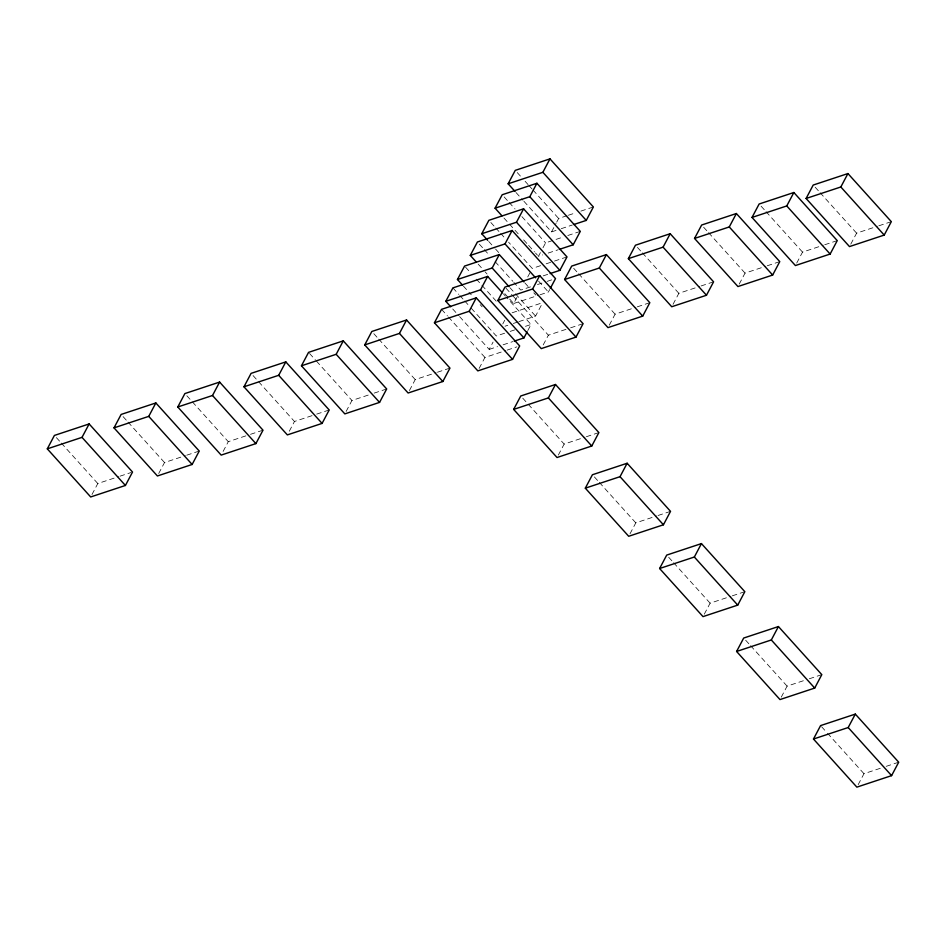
<?xml version="1.0" encoding="UTF-8"?>
<svg xmlns="http://www.w3.org/2000/svg" width="946" height="946" viewBox="0 0 946 946"><rect width="100%" height="100%" fill="white"/><g stroke="black" fill="none" stroke-linecap="round" stroke-linejoin="round"><path stroke-width="0.71" stroke-dasharray="4.73 3.55" d="M91.987 494.51L97.805 483.536L118.628 476.63M158.703 473.52L164.521 462.535L185.357 455.641M223.114 451.443L228.282 441.676L249.117 434.782M289.299 431.234L294.466 421.478L315.302 414.573M346.13 411.451L351.947 400.465L368.621 394.955M409.405 390.568L415.223 379.583L436.059 372.689M479.125 368.432L484.943 357.446L505.779 350.552M459.614 316.614L489.188 349.417L493.067 342.085M540.403 252.629L538.463 256.283L542.637 254.912M542.992 247.746L545.582 242.862L562.243 237.351M502.787 323.934L504.726 320.268M509.728 299.137L513.678 303.512L517.557 296.193M527.738 276.953L530.966 270.852M523.918 201.285L551.542 231.9L556.059 223.351M556.709 222.133L558.648 218.467L566.973 215.712M527.797 330.592L531.025 324.49L506.37 297.162M518.905 321.616L535.578 316.106L542.034 303.903M540.071 294.774L548.396 292.018L549.697 289.582M543.205 344.935L548.373 335.18L569.208 328.286M609.271 325.176L615.089 314.19L635.925 307.284M558.341 455.061L564.159 444.076L584.983 437.182M673.044 304.305L678.85 293.319L699.685 286.425M739.228 284.107L745.046 273.122L765.882 266.228M629.989 533.84L635.807 522.854L656.642 515.96M796.709 263.094L802.527 252.109L823.351 245.215M850.785 244.139L856.603 233.154L877.439 226.248M704.297 614.167L710.115 603.181L730.951 596.287M781.278 697.119L787.096 686.134L803.757 680.623M858.164 784.683L863.982 773.698L880.643 768.187M568.369 215.25L575.31 212.956M580.868 211.112L593.367 206.973M551.542 231.9L559.866 229.133M561.262 228.672L572.365 224.994M567.801 235.507L580.3 231.368M548.195 253.067L557.915 249.85M540.592 265.66L532.255 268.416L508.593 242.176M546.149 263.816L553.091 261.522M554.486 261.061L566.985 256.922M543.205 275.865L548.763 274.021M530.505 286.863L520.785 290.091L513.879 282.428M537.458 284.569L545.783 281.813M547.178 281.352L555.515 278.597M513.678 303.512L538.676 295.235M512.129 312.795L541.289 303.134M505.022 326.216L507.789 325.294M513.347 323.461L517.521 322.078M504.632 333.229L496.307 335.984L470.659 307.568M510.19 331.396L517.131 329.09M525.468 326.335L531.025 324.49M489.188 349.417L497.525 346.65M503.083 344.817L512.803 341.601M120.024 476.169L131.139 472.492M570.592 327.824L583.091 323.686M878.822 225.798L891.321 221.66M186.74 455.18L199.239 451.041M374.167 393.11L386.678 388.972M437.454 372.227L449.953 368.089M250.501 434.32L263 430.182M637.32 306.835L649.819 302.696M824.746 244.754L837.245 240.615M507.162 350.091L516.883 346.875M701.081 285.964L713.58 281.825M316.697 414.112L329.196 409.985M767.265 265.767L779.764 261.628M586.378 436.721L598.877 432.582M658.038 515.499L670.537 511.36M732.334 595.826L744.833 591.688M809.315 678.779L821.814 674.64M886.201 766.343L898.7 762.204M815.18 187.237L819.13 191.6M820.111 192.7L856.603 233.154M761.104 206.193L765.054 210.568M766.035 211.668L802.527 252.109M703.623 227.206L707.573 231.581M708.554 232.669L745.046 273.122M637.438 247.403L641.376 251.778M642.369 252.866L678.85 293.319M517.226 172.55L521.175 176.926M525.113 181.301L528.069 184.576M529.062 185.676L532.019 188.952M533 190.04L558.648 218.467M516.031 192.535L522.937 200.185M573.678 268.274L577.616 272.649M578.609 273.737L615.089 314.19M504.159 196.945L508.097 201.321M509.09 202.409L515.002 208.971M521.908 216.622L545.582 242.862M503.958 218.029L519.732 235.519M523.67 239.894L527.62 244.269M528.601 245.357L534.525 251.92M535.507 253.008L537.482 255.195M490.844 222.499L494.782 226.874M495.775 227.962L499.713 232.338M500.706 233.437L504.644 237.801M538.534 281.08L548.396 292.018M488.668 241.396L494.581 247.947M495.562 249.046L499.512 253.422M524.935 282.996L528.873 287.371M533.804 292.834L535.779 295.022M479.362 244.174L483.311 248.55M484.293 249.638L489.224 255.101M495.148 261.664L512.898 281.34M509.929 287.679L535.578 316.106M505.968 288.163L511.881 294.726M512.874 295.826L548.373 335.18M478.179 264.159L484.092 270.71M485.085 271.809L487.048 273.997M504.797 293.674L508.747 298.049M503.414 293.887L505.389 296.074M465.55 267.162L470.481 272.625M476.406 279.188L497.111 302.141M463.374 286.059L471.262 294.797M480.142 304.636L482.117 306.823M452.909 287.891L458.834 294.443M459.815 295.542L463.765 299.917M464.746 301.005L469.677 306.469M452.708 308.964L458.621 315.526M745.673 640.229L749.622 644.593M750.604 645.692L787.096 686.134M668.692 557.265L672.641 561.64M673.623 562.74L710.115 603.181M821.577 726.694L826.497 732.157M827.49 733.256L863.982 773.698M594.395 476.938L598.333 481.313M599.326 482.401L635.807 522.854M522.736 398.16L564.159 444.076M441.546 309.342L447.47 315.905M448.451 317.005L484.943 357.446M373.812 333.666L377.75 338.041M378.743 339.129L415.223 379.583M309.543 353.461L315.456 360.012M316.449 361.112L351.947 400.465M253.055 375.562L294.466 421.478M186.859 395.759L228.282 441.676M123.098 416.63L127.048 420.994M128.029 422.093L164.521 462.535M56.382 437.62L60.331 441.983M61.313 443.083L97.805 483.536"/><path stroke-width="1.42" d="M47.3 448.853L54.407 435.432L89.137 423.938L132.523 472.042L125.416 485.464L90.686 496.957L47.3 448.853L82.018 437.359L89.137 423.938M114.017 427.864L121.123 414.443L155.854 402.949L199.239 451.041L192.133 464.474L157.414 475.968L114.017 427.864L148.747 416.37L155.854 402.949M177.777 406.993L184.884 393.571L219.614 382.078L263 430.182L255.893 443.603L221.175 455.097L177.777 406.993L212.507 395.499L219.614 382.078M243.973 386.796L251.08 373.374L285.81 361.88L329.196 409.985L322.089 423.406L287.359 434.9L243.973 386.796L278.692 375.302L285.81 361.88M301.455 365.795L308.562 352.361L343.28 340.867L386.678 388.972L379.559 402.393L344.841 413.887L301.455 365.795L336.173 354.301L343.28 340.867M364.73 344.912L371.837 331.478L406.555 319.985L449.953 368.089L442.846 381.51L408.116 393.004L364.73 344.912L399.449 333.418L406.555 319.985M501.983 215.842L495.077 208.191L502.184 194.758L536.914 183.264L580.3 231.368L573.193 244.789L559.299 249.389M434.439 322.775L441.546 309.342L476.276 297.848L519.661 345.952L512.555 359.374L477.836 370.879L434.439 322.775L469.169 311.281L476.276 297.848M450.734 306.776L445.803 301.313L452.909 287.891L487.639 276.398L502.432 292.787M462.393 284.959L457.462 279.496L464.569 266.074L499.287 254.569L523.942 281.908M476.205 261.971L470.292 255.408L477.399 241.987L512.117 230.493L555.515 278.597L550.336 288.353M487.675 240.296L481.762 233.745L488.869 220.312L523.599 208.818L566.985 256.922L559.878 270.343L550.158 273.56M515.05 191.447L508.144 183.796L515.251 170.363L549.981 158.869L593.367 206.973L586.26 220.406L573.761 224.533M445.803 301.313L480.533 289.819L487.639 276.398M457.462 279.496L492.18 268.002L499.287 254.569M495.077 208.191L529.795 196.697L536.914 183.264M508.144 183.796L542.874 172.302L549.981 158.869M470.292 255.408L505.01 243.914L512.117 230.493M481.762 233.745L516.481 222.239L523.599 208.818M497.868 300.497L504.987 287.076L539.705 275.582L583.091 323.686L575.984 337.107L541.266 348.601L497.868 300.497L532.598 289.003L539.705 275.582M514.198 341.139L523.918 337.923L527.147 331.821M564.596 279.508L571.703 266.086L606.421 254.592L649.819 302.696L642.712 316.118L607.982 327.612L564.596 279.508L599.315 268.014L606.421 254.592M513.654 409.405L520.761 395.984L555.491 384.49L598.877 432.582L591.77 446.015L557.04 457.509L513.654 409.405L548.373 397.911L555.491 384.49M628.357 258.648L635.464 245.215L670.182 233.721L713.58 281.825L706.473 295.247L671.743 306.74L628.357 258.648L663.075 247.154L670.182 233.721M694.541 238.439L701.66 225.018L736.378 213.524L779.764 261.628L772.657 275.05L737.939 286.543L694.541 238.439L729.271 226.945L736.378 213.524M585.314 488.171L592.421 474.75L627.139 463.256L670.537 511.36L663.43 524.782L628.7 536.276L585.314 488.171L620.032 476.678L627.139 463.256M752.023 217.438L759.13 204.005L793.86 192.511L837.245 240.615L830.139 254.048L795.409 265.542L752.023 217.438L786.753 205.944L793.86 192.511M806.098 198.471L813.205 185.049L847.935 173.556L891.321 221.66L884.214 235.081L849.484 246.575L806.098 198.471L840.828 186.977L847.935 173.556M659.61 568.511L666.717 555.089L701.447 543.595L744.833 591.688L737.726 605.121L703.008 616.615L659.61 568.511L694.34 557.017L701.447 543.595M736.591 651.463L743.698 638.042L778.428 626.548L821.814 674.64L814.707 688.073L779.989 699.567L736.591 651.463L771.321 639.969L778.428 626.548M813.477 739.027L820.584 725.594L855.314 714.1L898.7 762.204L891.593 775.637L856.863 787.131L813.477 739.027L848.195 727.533L855.314 714.1M840.828 186.977L884.214 235.081M786.753 205.944L830.139 254.048M729.271 226.945L772.657 275.05M663.075 247.154L706.473 295.247M542.874 172.302L586.26 220.406M599.315 268.014L642.712 316.118M529.795 196.697L573.193 244.789M516.481 222.239L559.878 270.343M505.01 243.914L535.578 277.805M532.598 289.003L575.984 337.107M492.18 268.002L508.948 286.579M480.533 289.819L523.918 337.923M771.321 639.969L814.707 688.073M694.34 557.017L737.726 605.121M848.195 727.533L891.593 775.637M620.032 476.678L663.43 524.782M548.373 397.911L591.77 446.015M469.169 311.281L512.555 359.374M399.449 333.418L442.846 381.51M336.173 354.301L379.559 402.393M278.692 375.302L322.089 423.406M212.507 395.499L255.893 443.603M148.747 416.37L192.133 464.474M82.018 437.359L125.416 485.464"/></g></svg>
